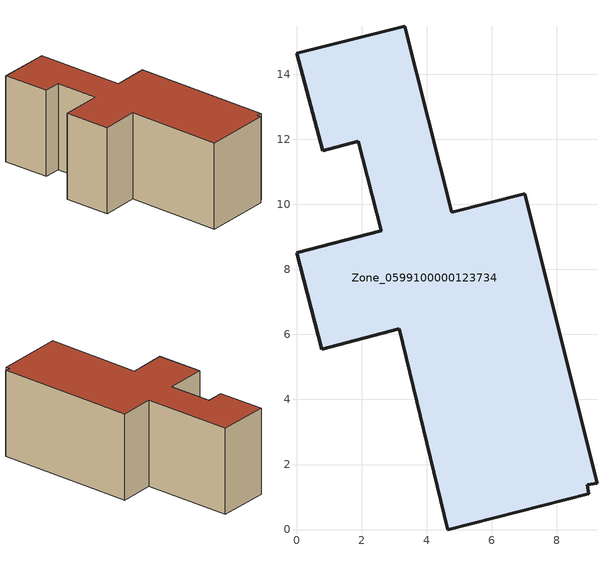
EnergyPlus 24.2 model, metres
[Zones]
Zone_0599100000123734
 floor ground (C_G): 4.78,9.75 7.02,10.32 9.24,1.43 8.94,1.38 8.98,1.1 4.65,0 3.16,6.17 0.78,5.55 0,8.51 2.61,9.19 1.89,11.94 0.8,11.65 0.01,14.64 3.33,15.47 z0
 wall outside (C_F): 0.78,5.55 3.16,6.17 4.65,0 8.98,1.1 8.94,1.38 9.24,1.43 7.02,10.32 4.78,9.75 3.33,15.47 0.01,14.64 0.8,11.65 1.89,11.94 2.61,9.19 0,8.51 0.78,5.55 z0:5.82
 roof outside (C_R): 4.65,0 8.98,1.1 8.94,1.38 9.24,1.43 7.02,10.32 4.78,9.75 3.33,15.47 0.01,14.64 0.8,11.65 1.89,11.94 2.61,9.19 0,8.51 0.78,5.55 3.16,6.17 z5.82
[BUILDING]
Pand.0599100000123734: North Axis=0; Terrain=City; Loads Convergence Tolerance Value=0.04; Temperature Convergence Tolerance Value=0.4; Solar Distribution=FullExterior; Maximum Number of Warmup Days=25; Minimum Number of Warmup Days=1
[Site:Location]
Rotterdam.The.Hague.AP_ZH_NLD Design_Conditions: Latitude=51.96; Longitude=4.45; Time Zone=1; Elevation=-4.5
[SITE:GROUNDTEMPERATURE:BUILDINGSURFACE]
18, 18, 18, 18, 18, 18, 18, 18, 18, 18, 18, 18
[MATERIAL] Thermal Absorptance=0.9; Solar Absorptance=0.7; Visible Absorptance=0.7
Name | Roughness | Thickness | Conductivity | Density | Specific Heat
G.TI.1965-1974 | MediumSmooth | 0.15 | 0.882353 | 540 | 1210
F.TI.1965-1974 | Rough | 0.3 | 0.697674 | 1920 | 840
R.TI.1965-1974 | MediumRough | 0.2 | 0.232558 | 1500 | 1000
[CONSTRUCTION]
C_G: G.TI.1965-1974
C_F: F.TI.1965-1974
C_R: R.TI.1965-1974
[ZONE]
Zone_0599100000123734: Type=1; Multiplier=1; Ceiling Height=Autocalculate; Volume=Autocalculate; Floor Area=autocalculate; Part of Total Floor Area=Yes
[ZONEINFILTRATION:DESIGNFLOWRATE]
Infil_Zone_0599100000123734: Zone or ZoneList or Space or SpaceList=Zone_0599100000123734; Schedule=AlwaysOn; Design Flow Rate Calculation Method=Flow/Area; Flow Rate per Floor Area=0.003; Constant Term Coefficient=1; Temperature Term Coefficient=0; Velocity Term Coefficient=0; Velocity Squared Term Coefficient=0
[HVACTEMPLATE:ZONE:IDEALLOADSAIRSYSTEM]
Zone_0599100000123734: Maximum Heating Supply Air Temperature=50; Minimum Cooling Supply Air Temperature=13; Maximum Heating Supply Air Humidity Ratio=0.0156; Minimum Cooling Supply Air Humidity Ratio=0.0077; Heating Limit=NoLimit; Cooling Limit=NoLimit; Dehumidification Control Type=ConstantSensibleHeatRatio; Cooling Sensible Heat Ratio=0.7; Dehumidification Setpoint=60; Humidification Control Type=None; Humidification Setpoint=30; Outdoor Air Method=None; Outdoor Air Flow Rate per Person=0.00944; Outdoor Air Flow Rate per Zone Floor Area=0; Outdoor Air Flow Rate per Zone=0; Demand Controlled Ventilation Type=None; Outdoor Air Economizer Type=NoEconomizer; Heat Recovery Type=None; Sensible Heat Recovery Effectiveness=0.7; Latent Heat Recovery Effectiveness=0.65
[ZONECONTROL:THERMOSTAT]
ThermostatControl_Zone_0599100000123734: Zone or ZoneList=Zone_0599100000123734; Control Type Schedule=DualSetpointControlType; Control 1=Thermostat_Zone_0599100000123734; Temperature Difference Between Cutout And Setpoint=0
[THERMOSTATSETPOINT:DUALSETPOINT]
Thermostat_Zone_0599100000123734: Heating Setpoint Temperature Schedule=HeatingSetpoint_Zone_0599100000123734; Cooling Setpoint Temperature Schedule=CoolingSetpoint_Zone_0599100000123734
[SCHEDULE:COMPACT]
HeatingSetpoint_Zone_0599100000123734: Through: 12/31, For: AllDays, Until: 24:00, 21
CoolingSetpoint_Zone_0599100000123734: Through: 12/31, For: AllDays, Until: 24:00, 24
DualSetpointControlType: Through: 12/31, For: AllDays, Until: 24:00, 4
AlwaysOn: Through: 12/31, For: AllDays, Until: 24:00, 1
